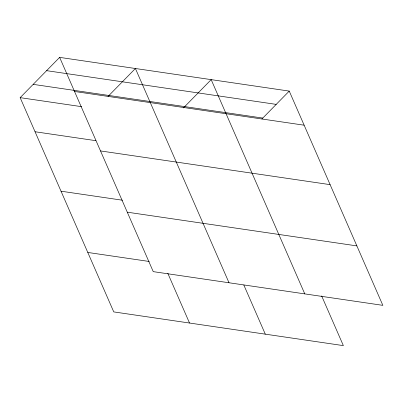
<?xml version="1.0" encoding="UTF-8"?>
<svg xmlns="http://www.w3.org/2000/svg" width="403" height="403" viewBox="0 0 403 403"><rect width="100%" height="100%" fill="white"/><g stroke="black" fill="none" stroke-linecap="round" stroke-linejoin="round"><path stroke-width="0.6" d="M321.634 295.888L343.361 345.623L113.757 311.907L20.15 97.647L59.639 57.377L289.243 91.093L382.85 305.353L153.246 271.637L59.639 57.377M108.08 96.372L135.408 68.505L229.015 282.765M183.415 107.939L211.177 79.633L304.784 293.888M261.915 118.961L289.243 91.093M46.607 70.666L276.211 104.382M33.182 84.358L262.786 118.074M74.535 91.481L304.139 125.197M20.15 97.647L81.633 106.674M35.051 131.751L95.914 140.687M100.508 150.934L330.117 184.65M61.024 191.198L122.507 200.231M127.272 212.185L356.877 245.901M87.783 252.454L149.271 261.482M243.82 284.997L265.295 334.158M167.799 273.299L189.526 323.03"/></g></svg>
